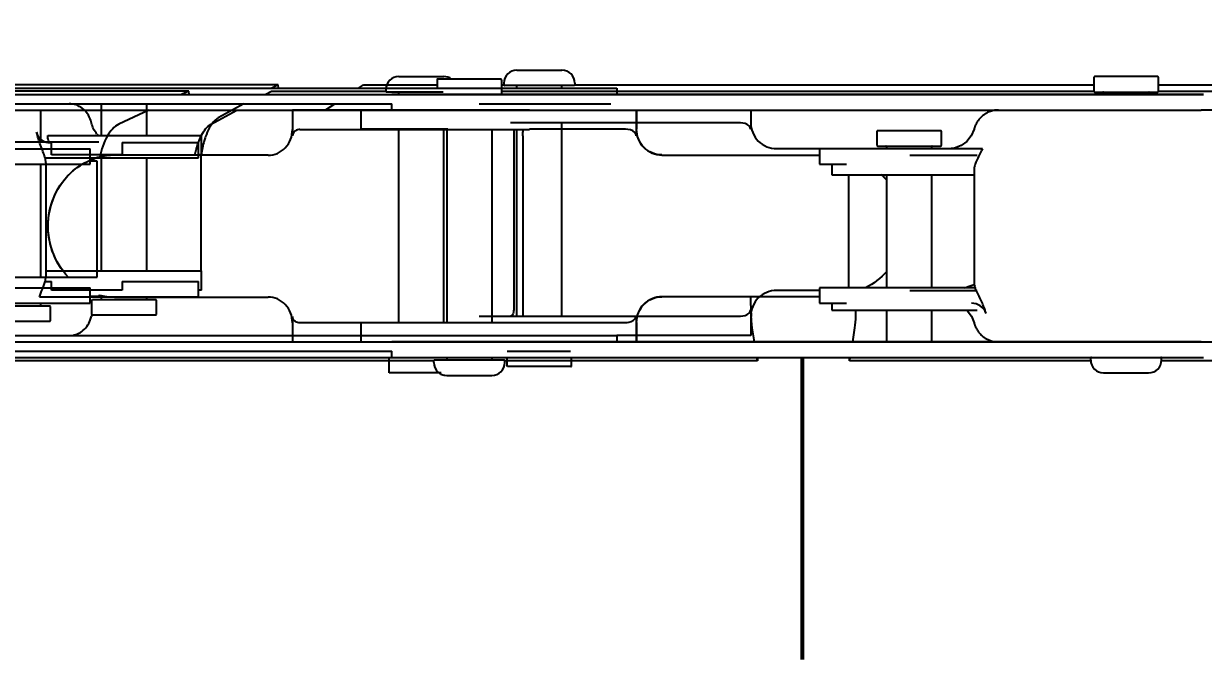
# Model space of a CAD drawing. Header units: millimetres. Extents: x 7589 to 12925, y 625 to 5429.
# Drawn here: x 8318.5 to 8410.1, y 3617.5 to 3666.8 of the extents above; entities that cross this region are included whole.
import ezdxf

# ---------------------------------------------------------------- set-up
doc = ezdxf.new("R2010")
doc.units = ezdxf.units.MM
doc.header["$LTSCALE"] = 307.34
doc.header["$PDMODE"] = 3
doc.header["$PDSIZE"] = 8
doc.layers.get('0').update_dxf_attribs({"linetype": 'CONTINUOUS'})
doc.layers.get('Defpoints').update_dxf_attribs({"linetype": 'CONTINUOUS'})
doc.styles.get("Standard").update_dxf_attribs({"font": 'calibri.ttf'})
doc.dimstyles.get("Standard").update_dxf_attribs({"dimtxt": 35, "dimasz": 35, "dimexe": 1.5, "dimexo": 1, "dimtad": 1, "dimdsep": 46, "dimtxsty": 'Standard', "dimblk": '_FILLED', "dimblk1": '_FILLED', "dimblk2": '_FILLED', "dimcen": 0.09, "dimazin": 2, "dimtol": 1, "dimtp": 0.01, "dimtm": 0.01, "dimtfac": 1, "dimtofl": 0, "dimtmove": 0, "dimatfit": 3, "dimldrblk": '_FILLED', "dimfxl": 1, "dimtolj": 1, "dimarcsym": 0})

# ---------------------------------------------------------------- blocks, each defined once
blk = doc.blocks.new('_FILLED')
at = {"color": 0, "linetype": 'ByBlock'}
blk.add_solid([(0, 0), (-1, 0.2143), (-1, -0.2143)], dxfattribs=at)
blk = doc.blocks.new('*D70')
at = {"color": 0, "lineweight": -2}
for p, q in [((8378.054, 4630.804), (7730.109, 4630.804)), ((7731.609, 4595.804), (7731.609, 3516.003)), ((7731.609, 2399.252), (7731.609, 3479.053)), ((7931.891, 2364.252), (7730.109, 2364.252))]:
    blk.add_line(p, q, dxfattribs=at)
at = {"layer": 'Defpoints', "color": 0}
for p in [(8379.054, 4630.804), (7731.609, 2364.252), (7932.891, 2364.252)]:
    blk.add_point(p, dxfattribs=at)
at = {"color": 0, "linetype": 'ByBlock', "lineweight": -2, "xscale": 35, "yscale": 35, "zscale": 35}
for p, rotation in [((7731.609, 4630.804), 90), ((7731.609, 2364.252), 270)]:
    blk.add_blockref('_FILLED', p, dxfattribs=dict(at, rotation=rotation))
at = {"color": 0, "insert": (7731.609, 3497.528), "char_height": 35, "attachment_point": 5}
blk.add_mtext('\\A1;\\A1;C', dxfattribs=at)

msp = doc.modelspace()

# ---------------------------------------------------------------- linework, layer by layer
at = {"color": 0, "linetype": 'Continuous'}
for p, q in [((8356.80759, 3663.19049), (8360.30759, 3663.19049)), ((8338.26729, 3662.05821), (8314.088, 3662.05821)), ((8338.26729, 3662.05821), (8337.78232, 3661.79049)), ((8338.29077, 3661.79049), (8338.26729, 3662.05821)), ((8344.50794, 3661.79049), (8344.91389, 3662.05821)), ((8344.91389, 3662.05821), (8350.61356, 3662.05821)), ((8347.64218, 3662.69703), (8351.14218, 3662.69703)), ((8350.61356, 3662.44703), (8350.61356, 3661.79049)), ((8355.56368, 3662.49703), (8350.66344, 3662.49703)), ((8355.56368, 3662.49703), (8350.66344, 3662.49703)), ((8355.61356, 3662.44703), (8355.61356, 3661.79049)), ((8355.61356, 3662.44703), (8355.61356, 3661.34703)), ((8355.61356, 3662.05821), (8355.80759, 3662.05821)), ((8355.80759, 3662.19049), (8355.80759, 3662.04049)), ((8361.30759, 3662.19049), (8361.30759, 3662.04049)), ((8361.30759, 3662.05821), (8401.6096, 3662.05821)), ((8401.6096, 3662.64703), (8401.6096, 3661.54703)), ((8401.6096, 3662.64703), (8401.6096, 3661.54703)), ((8406.5528, 3662.69703), (8401.65948, 3662.69703)), ((8406.5528, 3662.69703), (8401.65948, 3662.69703)), ((8406.55972, 3662.69703), (8406.5528, 3662.69703)), ((8406.55972, 3662.69703), (8406.5528, 3662.69703)), ((8406.6096, 3662.64703), (8406.6096, 3661.54703)), ((8406.6096, 3662.64703), (8406.6096, 3661.54703)), ((8406.6096, 3662.05821), (8481.39753, 3662.05821)), ((8297.75198, 3661.29703), (8410.1096, 3661.29703)), ((8305.338, 3661.79049), (8364.55759, 3661.79049)), ((8331.33751, 3661.56476), (8306.50198, 3661.56476)), ((8331.33751, 3661.56476), (8330.77013, 3661.29703)), ((8331.36497, 3661.29703), (8331.33751, 3661.56476)), ((8337.27809, 3661.29703), (8337.76899, 3661.56476)), ((8337.76899, 3661.56476), (8346.69218, 3661.56476)), ((8346.64218, 3661.69703), (8346.64218, 3661.54703)), ((8346.64218, 3661.54703), (8346.65682, 3661.51168)), ((8346.65682, 3661.51168), (8346.69218, 3661.49703)), ((8351.0765, 3661.49703), (8346.69218, 3661.49703)), ((8410.1096, 3661.29703), (8347.11356, 3661.29703)), ((8347.62753, 3661.48239), (8347.59218, 3661.49703)), ((8347.64218, 3661.44703), (8347.62753, 3661.48239)), ((8347.64218, 3661.29703), (8347.64218, 3661.44703)), ((8355.61356, 3661.56476), (8401.6096, 3661.56476)), ((8355.80759, 3662.04049), (8355.82223, 3662.00513)), ((8355.82223, 3662.00513), (8355.85759, 3661.99049)), ((8361.25759, 3661.99049), (8355.85759, 3661.99049)), ((8356.79294, 3661.97584), (8356.75759, 3661.99049)), ((8356.80759, 3661.94049), (8356.79294, 3661.97584)), ((8356.80759, 3661.79049), (8356.80759, 3661.94049)), ((8360.30759, 3661.94049), (8360.32223, 3661.97584)), ((8360.30759, 3661.79049), (8360.30759, 3661.94049)), ((8360.32223, 3661.97584), (8360.35759, 3661.99049)), ((8361.29294, 3662.00513), (8361.25759, 3661.99049)), ((8361.30759, 3662.04049), (8361.29294, 3662.00513)), ((8364.55759, 3661.79049), (8364.55759, 3661.29703)), ((8401.65948, 3661.49703), (8406.55246, 3661.49703)), ((8401.65948, 3661.49703), (8406.55246, 3661.49703)), ((8402.3596, 3661.44703), (8402.3596, 3661.29703)), ((8402.3596, 3661.44703), (8402.3596, 3661.29703)), ((8405.8596, 3661.44703), (8405.8596, 3661.29703)), ((8405.8596, 3661.44703), (8405.8596, 3661.29703)), ((8406.55246, 3661.49703), (8406.55973, 3661.49703)), ((8406.55246, 3661.49703), (8406.55973, 3661.49703)), ((8406.55973, 3661.56476), (8481.39753, 3661.56476)), ((8258.49595, 3660.59049), (8347.11356, 3660.59049)), ((8324.56832, 3660.54049), (8324.55367, 3660.57584)), ((8324.56832, 3658.11484), (8324.56832, 3660.54049)), ((8328.06832, 3660.54049), (8328.08296, 3660.57584)), ((8328.06832, 3658.11484), (8328.06832, 3660.54049)), ((8335.60855, 3660.59049), (8333.62665, 3659.4964)), ((8341.92286, 3660.0856), (8342.68842, 3660.59049)), ((8347.11356, 3660.09703), (8347.11356, 3660.59049)), ((8353.88718, 3660.59049), (8364.11283, 3660.59049)), ((8255.72876, 3660.09703), (8409.93388, 3660.09703)), ((8319.84268, 3660.04703), (8319.85732, 3660.08239)), ((8319.84268, 3657.62139), (8319.84268, 3660.04703)), ((8328.22703, 3660.09703), (8325.90839, 3659.00295)), ((8333.07165, 3659.00295), (8335.07777, 3660.09703)), ((8339.38526, 3660.0856), (8339.38526, 3658.0856)), ((8353.88718, 3660.0856), (8339.38526, 3660.0856)), ((8339.38526, 3660.0856), (8339.38526, 3658.0856)), ((8344.72177, 3658.60847), (8344.72177, 3660.09703)), ((8347.11356, 3660.09703), (8409.93388, 3660.09703)), ((8351.36356, 3660.09703), (8351.36356, 3660.0856)), ((8357.78397, 3660.0856), (8352.452, 3660.0856)), ((8366.06913, 3660.10847), (8366.06913, 3658.10847)), ((8374.96541, 3660.09703), (8374.96541, 3658.60192)), ((8476.0687, 3660.09703), (8409.93388, 3660.09703)), ((8476.0687, 3660.09703), (8409.93388, 3660.09703)), ((8339.95918, 3658.5856), (8356.80759, 3658.5856)), ((8339.95918, 3658.5856), (8357.78397, 3658.5856)), ((8351.44456, 3658.60847), (8344.72177, 3658.60847)), ((8347.64218, 3643.60847), (8347.64218, 3658.5856)), ((8351.14218, 3643.60847), (8351.14218, 3658.5856)), ((8351.36356, 3658.5856), (8351.36356, 3643.5856)), ((8351.36356, 3658.5856), (8351.36356, 3643.60847)), ((8354.86356, 3658.5856), (8354.86356, 3644.10192)), ((8354.86356, 3658.5856), (8354.86356, 3643.60847)), ((8374.16321, 3659.10192), (8356.30759, 3659.10192)), ((8356.56415, 3658.60192), (8356.56415, 3644.60192)), ((8356.80759, 3644.10192), (8356.80759, 3658.5856)), ((8365.23391, 3658.60847), (8357.78397, 3658.60847)), ((8360.30759, 3644.10192), (8360.30759, 3659.10192)), ((8366.10172, 3659.10847), (8366.10172, 3658.60847)), ((8384.75498, 3658.44703), (8384.75498, 3657.34703)), ((8384.75498, 3658.44703), (8384.75498, 3657.34703)), ((8389.7051, 3658.49703), (8384.80486, 3658.49703)), ((8389.7051, 3658.49703), (8384.80486, 3658.49703)), ((8389.75498, 3658.44703), (8389.75498, 3657.34703)), ((8389.75498, 3658.44703), (8389.75498, 3657.34703)), ((8312.10789, 3657.62139), (8324.3437, 3657.62139)), ((8320.38225, 3658.11484), (8332.31832, 3658.11484)), ((8320.40715, 3657.59049), (8320.66807, 3657.59049)), ((8320.66807, 3656.61484), (8320.66807, 3657.59049)), ((8326.17464, 3657.59049), (8326.17464, 3656.61484)), ((8326.17464, 3657.59049), (8332.08138, 3657.59049)), ((8332.08138, 3656.39049), (8332.08138, 3657.59049)), ((8332.31832, 3656.61484), (8332.31832, 3658.11484)), ((8357.26876, 3658.0856), (8357.26876, 3644.0856)), ((8317.49922, 3657.09703), (8323.68635, 3657.09703)), ((8326.17464, 3656.61484), (8320.66807, 3656.61484)), ((8323.6867, 3655.89703), (8323.68635, 3657.09703)), ((8337.4999, 3656.5856), (8325.5769, 3656.5856)), ((8332.31832, 3656.61484), (8332.08138, 3656.61484)), ((8337.4999, 3656.5856), (8332.08138, 3656.5856)), ((8332.29673, 3647.61484), (8332.29673, 3656.61484)), ((8368.06522, 3656.60847), (8380.31024, 3656.60847)), ((8376.97106, 3657.10192), (8380.31024, 3657.10192)), ((8380.31024, 3657.09703), (8380.31024, 3655.89703)), ((8392.95212, 3657.09703), (8380.31024, 3657.09703)), ((8380.31024, 3657.09703), (8380.31024, 3655.89703)), ((8392.95212, 3657.09703), (8380.31024, 3657.09703)), ((8384.80486, 3657.29703), (8389.70332, 3657.29703)), ((8384.80486, 3657.29703), (8389.70332, 3657.29703)), ((8385.50498, 3657.24703), (8385.50498, 3657.09703)), ((8385.50498, 3657.24703), (8385.50498, 3657.09703)), ((8392.53444, 3656.57267), (8387.31942, 3656.57267)), ((8392.53444, 3656.57267), (8387.31942, 3656.57267)), ((8389.00498, 3657.24703), (8389.00498, 3657.09703)), ((8389.00498, 3657.24703), (8389.00498, 3657.09703)), ((8389.70332, 3657.29703), (8389.7051, 3657.29703)), ((8389.70332, 3657.29703), (8389.7051, 3657.29703)), ((8311.85471, 3655.89703), (8323.6867, 3655.89703)), ((8319.84268, 3647.12139), (8319.84268, 3655.89703)), ((8320.18044, 3656.39049), (8332.08138, 3656.39049)), ((8320.24096, 3656.00158), (8320.24096, 3647.1794)), ((8324.2354, 3656.12139), (8323.68635, 3656.12139)), ((8324.2354, 3647.12139), (8324.2354, 3656.12139)), ((8324.56832, 3647.61484), (8324.56832, 3656.39049)), ((8328.06832, 3647.61484), (8328.06832, 3656.39049)), ((8380.31024, 3655.89703), (8382.39892, 3655.89703)), ((8380.31024, 3655.89703), (8382.39892, 3655.89703)), ((8381.25498, 3655.89703), (8381.25498, 3655.07267)), ((8381.25498, 3655.89703), (8381.25498, 3655.07267)), ((8381.25498, 3655.07267), (8392.31603, 3655.07267)), ((8381.25498, 3655.07267), (8392.31603, 3655.07267)), ((8382.57621, 3646.29703), (8382.57621, 3655.07267)), ((8382.57621, 3646.29703), (8382.57621, 3655.07267)), ((8385.50498, 3655.07267), (8385.50498, 3646.29703)), ((8385.50498, 3655.07267), (8385.50498, 3646.29703)), ((8389.00498, 3655.07267), (8389.00498, 3646.29703)), ((8389.00498, 3655.07267), (8389.00498, 3646.29703)), ((8392.31603, 3655.50823), (8392.316, 3646.68594)), ((8392.31603, 3655.50823), (8392.316, 3646.68594)), ((8320.24096, 3647.61484), (8332.31832, 3647.61484)), ((8332.31832, 3646.11484), (8332.31832, 3647.61484)), ((8311.91074, 3647.12139), (8324.2354, 3647.12139)), ((8320.18044, 3646.79049), (8320.66807, 3646.79049)), ((8320.66807, 3646.11484), (8320.66807, 3646.79049)), ((8326.17464, 3646.79049), (8326.17464, 3646.11484)), ((8326.17464, 3646.79049), (8332.08138, 3646.79049)), ((8332.08138, 3645.59049), (8332.08138, 3646.79049)), ((8317.49922, 3646.29703), (8323.68635, 3646.29703)), ((8319.74612, 3645.59049), (8332.08138, 3645.59049)), ((8326.17464, 3646.11484), (8320.66807, 3646.11484)), ((8323.6867, 3645.09703), (8323.68635, 3646.29703)), ((8324.3437, 3645.62139), (8323.68635, 3645.62139)), ((8324.56832, 3645.44049), (8324.56832, 3645.59049)), ((8325.5769, 3645.5856), (8337.4999, 3645.5856)), ((8328.06832, 3645.44049), (8328.06832, 3645.59049)), ((8332.31832, 3646.11484), (8332.08138, 3646.11484)), ((8332.08138, 3645.5856), (8337.4999, 3645.5856)), ((8380.31024, 3645.60847), (8368.06522, 3645.60847)), ((8380.31024, 3646.10192), (8376.97106, 3646.10192)), ((8380.31024, 3646.29703), (8380.31024, 3645.09703)), ((8392.39336, 3646.29703), (8380.31024, 3646.29703)), ((8380.31024, 3646.29703), (8380.31024, 3645.09703)), ((8392.39336, 3646.29703), (8380.31024, 3646.29703)), ((8392.53444, 3646.07267), (8387.31942, 3646.07267)), ((8392.53444, 3646.07267), (8387.31942, 3646.07267)), ((8311.4533, 3645.09703), (8323.6867, 3645.09703)), ((8315.64268, 3644.89703), (8320.54268, 3644.89703)), ((8319.84268, 3644.94703), (8319.84268, 3645.09703)), ((8319.84268, 3644.94703), (8319.85732, 3644.91168)), ((8319.85732, 3644.91168), (8319.89268, 3644.89703)), ((8320.57803, 3644.88239), (8320.54268, 3644.89703)), ((8320.59268, 3644.84703), (8320.57803, 3644.88239)), ((8320.59268, 3643.74703), (8320.59268, 3644.84703)), ((8323.81832, 3645.34049), (8323.83296, 3645.37584)), ((8323.81832, 3644.24049), (8323.81832, 3645.34049)), ((8323.83296, 3645.37584), (8323.86832, 3645.39049)), ((8323.86832, 3645.39049), (8328.76832, 3645.39049)), ((8324.55367, 3645.40513), (8324.51832, 3645.39049)), ((8324.56832, 3645.44049), (8324.55367, 3645.40513)), ((8328.06832, 3645.44049), (8328.08296, 3645.40513)), ((8328.08296, 3645.40513), (8328.11832, 3645.39049)), ((8328.80367, 3645.37584), (8328.76832, 3645.39049)), ((8328.81832, 3645.34049), (8328.80367, 3645.37584)), ((8328.81832, 3644.24049), (8328.81832, 3645.34049)), ((8380.31024, 3645.09703), (8382.39892, 3645.09703)), ((8380.31024, 3645.09703), (8382.39892, 3645.09703)), ((8381.25498, 3645.09703), (8381.25498, 3644.57267)), ((8381.25498, 3645.09703), (8381.25498, 3644.57267)), ((8320.57803, 3643.71168), (8320.59268, 3643.74703)), ((8323.69064, 3643.79049), (8323.68085, 3643.79049)), ((8323.83296, 3644.20513), (8323.81832, 3644.24049)), ((8323.86832, 3644.19049), (8323.83296, 3644.20513)), ((8328.76832, 3644.19049), (8323.86832, 3644.19049)), ((8328.76832, 3644.19049), (8328.80367, 3644.20513)), ((8328.80367, 3644.20513), (8328.81832, 3644.24049)), ((8339.38526, 3644.0856), (8339.38526, 3642.59049)), ((8339.38526, 3644.0856), (8339.38526, 3642.09703)), ((8353.88718, 3644.10192), (8374.16321, 3644.10192)), ((8366.06913, 3644.10847), (8366.06913, 3642.10847)), ((8374.96541, 3644.60192), (8374.96541, 3642.60192)), ((8375.00055, 3644.32149), (8374.99968, 3644.34509)), ((8381.25498, 3644.57267), (8392.53444, 3644.57267)), ((8381.25498, 3644.57267), (8392.53444, 3644.57267)), ((8385.50498, 3644.57267), (8385.50498, 3642.14703)), ((8385.50498, 3644.57267), (8385.50498, 3642.14703)), ((8389.00498, 3644.57267), (8389.00498, 3642.14703)), ((8389.00498, 3644.57267), (8389.00498, 3642.14703)), ((8320.54268, 3643.69703), (8315.64268, 3643.69703)), ((8320.54268, 3643.69703), (8320.57803, 3643.71168)), ((8353.88718, 3643.5856), (8339.95917, 3643.5856)), ((8344.72177, 3643.5856), (8339.95917, 3643.5856)), ((8344.72177, 3642.10847), (8344.72177, 3643.60847)), ((8344.72177, 3643.60847), (8365.23391, 3643.60847)), ((8357.78397, 3643.5856), (8349.44032, 3643.5856)), ((8366.10172, 3643.60847), (8366.10172, 3643.10847)), ((8375.24918, 3642.09703), (8375.07561, 3643.19118)), ((8375.24918, 3642.09703), (8375.07561, 3643.19118)), ((8383.03133, 3643.19112), (8382.85779, 3642.09703)), ((8383.03133, 3643.19112), (8382.85779, 3642.09703)), ((8255.72876, 3642.09703), (8409.9338, 3642.09703)), ((8258.49595, 3642.59049), (8364.55759, 3642.59049)), ((8409.9338, 3642.09703), (8347.11356, 3642.09703)), ((8366.06913, 3642.10847), (8357.78397, 3642.10847)), ((8374.96541, 3642.60192), (8364.55759, 3642.60192)), ((8364.55759, 3642.59049), (8364.55759, 3642.09703)), ((8409.9338, 3642.09703), (8476.06874, 3642.09703)), ((8409.9338, 3642.09703), (8476.06874, 3642.09703)), ((8305.338, 3641.39049), (8347.11356, 3641.39049)), ((8347.11356, 3640.89703), (8347.11356, 3641.39049)), ((8356.05759, 3641.39049), (8360.97626, 3641.39049)), ((8297.75198, 3640.89703), (8410.1096, 3640.89703)), ((8346.89218, 3640.62935), (8306.25198, 3640.62935)), ((8350.41344, 3640.62935), (8313.838, 3640.62935)), ((8346.89218, 3640.84703), (8346.90682, 3640.88239)), ((8346.89218, 3639.74703), (8346.89218, 3640.84703)), ((8347.11356, 3640.89703), (8410.1096, 3640.89703)), ((8350.36356, 3640.49703), (8350.36356, 3640.64703)), ((8350.43751, 3640.69703), (8350.41344, 3640.69703)), ((8350.43751, 3640.69703), (8350.41344, 3640.69703)), ((8355.81368, 3640.69703), (8350.41576, 3640.69703)), ((8355.81368, 3640.69703), (8350.41852, 3640.69703)), ((8351.36356, 3640.89703), (8351.36356, 3640.74703)), ((8354.86356, 3640.89703), (8354.86356, 3640.74703)), ((8354.86356, 3640.89703), (8354.86356, 3640.74703)), ((8355.86356, 3640.49703), (8355.86356, 3640.64703)), ((8355.86356, 3640.49703), (8355.86356, 3640.64703)), ((8356.05759, 3640.62935), (8355.86356, 3640.62935)), ((8375.482, 3640.62935), (8355.86356, 3640.62935)), ((8356.05759, 3640.24049), (8356.05759, 3640.89703)), ((8356.07223, 3640.20513), (8356.05759, 3640.24049)), ((8356.10759, 3640.19049), (8356.07223, 3640.20513)), ((8361.00759, 3640.19049), (8356.10759, 3640.19049)), ((8361.00759, 3640.19049), (8361.04294, 3640.20513)), ((8361.04294, 3640.20513), (8361.05759, 3640.24049)), ((8361.05759, 3640.24049), (8361.05759, 3640.89703)), ((8375.482, 3640.62935), (8361.05759, 3640.62935)), ((8375.48201, 3640.62931), (8375.43954, 3640.89703)), ((8375.48201, 3640.62931), (8375.43954, 3640.89703)), ((8375.48406, 3640.89703), (8375.48201, 3640.62931)), ((8375.48406, 3640.89703), (8375.48201, 3640.62931)), ((8378.87922, 3640.89703), (8378.87922, 3617.46186)), ((8379.05376, 3617.46186), (8379.05376, 3640.89703)), ((8382.62499, 3640.62931), (8382.62294, 3640.89703)), ((8382.62499, 3640.62931), (8382.62294, 3640.89703)), ((8382.66746, 3640.89703), (8382.62499, 3640.62931)), ((8382.66746, 3640.89703), (8382.62499, 3640.62931)), ((8401.3596, 3640.62935), (8382.625, 3640.62935)), ((8401.3596, 3640.62935), (8382.625, 3640.62935)), ((8401.3596, 3640.69703), (8401.3596, 3640.84703)), ((8401.3596, 3640.69703), (8401.3596, 3640.84703)), ((8406.8596, 3640.69703), (8406.8596, 3640.84703)), ((8406.8596, 3640.69703), (8406.8596, 3640.84703)), ((8481.39771, 3640.62935), (8406.8596, 3640.62935)), ((8481.39771, 3640.62935), (8406.8596, 3640.62935)), ((8346.90682, 3639.71168), (8346.89218, 3639.74703)), ((8346.94218, 3639.69703), (8346.90682, 3639.71168)), ((8350.92054, 3639.69703), (8346.94218, 3639.69703)), ((8351.36356, 3639.49703), (8354.86355, 3639.49703)), ((8351.36356, 3639.49703), (8354.86355, 3639.49703)), ((8402.35961, 3639.69703), (8405.8596, 3639.69703)), ((8402.35961, 3639.69703), (8405.8596, 3639.69703))]:
    msp.add_line(p, q, dxfattribs=at)
for points in [[(8394.20965, 3660.097), (8394.13818, 3660.09534), (8394.06728, 3660.09115), (8393.99696, 3660.08446), (8393.92725, 3660.07533), (8393.85826, 3660.06378), (8393.79009, 3660.04989), (8393.72297, 3660.03376), (8393.6571, 3660.01551), (8393.59266, 3659.99526), (8393.52974, 3659.97311), (8393.46839, 3659.94917), (8393.4086, 3659.92351), (8393.35037, 3659.89624), (8393.29369, 3659.86741), (8393.23855, 3659.8371), (8393.18506, 3659.80547), (8393.13324, 3659.77261), (8393.08307, 3659.73858), (8393.03456, 3659.70346), (8392.98776, 3659.66735), (8392.94272, 3659.63037), (8392.89944, 3659.59266), (8392.85789, 3659.55429), (8392.81788, 3659.5152), (8392.77942, 3659.47544), (8392.74253, 3659.43513), (8392.70723, 3659.39435), (8392.67352, 3659.35318), (8392.64138, 3659.31171), (8392.61081, 3659.27002), (8392.58177, 3659.22817), (8392.5543, 3659.18632), (8392.52839, 3659.14462), (8392.50403, 3659.10321), (8392.4811, 3659.062), (8392.45945, 3659.02088), (8392.43918, 3658.98008), (8392.42028, 3658.93976), (8392.40265, 3658.89983), (8392.38621, 3658.86028), (8392.37091, 3658.82109), (8392.35668, 3658.78221), (8392.34347, 3658.74366), (8392.33132, 3658.7057), (8392.32045, 3658.66927), (8392.31062, 3658.63394), (8392.30374, 3658.60758)], [(8394.20965, 3660.097), (8394.13818, 3660.09534), (8394.06728, 3660.09115), (8393.99696, 3660.08446), (8393.92725, 3660.07533), (8393.85826, 3660.06378), (8393.79009, 3660.04989), (8393.72297, 3660.03376), (8393.6571, 3660.01551), (8393.59266, 3659.99526), (8393.52974, 3659.97311), (8393.46839, 3659.94917), (8393.4086, 3659.92351), (8393.35037, 3659.89624), (8393.29369, 3659.86741), (8393.23855, 3659.8371), (8393.18506, 3659.80547), (8393.13324, 3659.77261), (8393.08307, 3659.73858), (8393.03456, 3659.70346), (8392.98776, 3659.66735), (8392.94272, 3659.63037), (8392.89944, 3659.59266), (8392.85789, 3659.55429), (8392.81788, 3659.5152), (8392.77942, 3659.47544), (8392.74253, 3659.43513), (8392.70723, 3659.39435), (8392.67352, 3659.35318), (8392.64138, 3659.31171), (8392.61081, 3659.27002), (8392.58177, 3659.22817), (8392.5543, 3659.18632), (8392.52839, 3659.14462), (8392.50403, 3659.10321), (8392.4811, 3659.062), (8392.45945, 3659.02088), (8392.43918, 3658.98008), (8392.42028, 3658.93976), (8392.40265, 3658.89983), (8392.38621, 3658.86028), (8392.37091, 3658.82109), (8392.35668, 3658.78221), (8392.34347, 3658.74366), (8392.33132, 3658.7057), (8392.32045, 3658.66927), (8392.31062, 3658.63394), (8392.30374, 3658.60758)], [(8392.30368, 3658.60737), (8392.0914, 3658.08994), (8391.75191, 3657.65924), (8391.30937, 3657.33709), (8390.79105, 3657.14465), (8390.53015, 3657.11612)], [(8392.30368, 3658.60737), (8392.0914, 3658.08994), (8391.75191, 3657.65924), (8391.30937, 3657.33709), (8390.79105, 3657.14465), (8390.53015, 3657.11612)], [(8391.69844, 3644.57267), (8391.75716, 3644.52976), (8392.09545, 3644.09716), (8392.30371, 3643.58658)], [(8391.69844, 3644.57267), (8391.75716, 3644.52976), (8392.09545, 3644.09716), (8392.30371, 3643.58658)], [(8392.30373, 3643.5865), (8392.31088, 3643.55914), (8392.32093, 3643.52312), (8392.33202, 3643.48611), (8392.34445, 3643.44746), (8392.35798, 3643.4082), (8392.37259, 3643.36856), (8392.38832, 3643.32857), (8392.40525, 3643.2882), (8392.42342, 3643.24744), (8392.44293, 3643.20625), (8392.46389, 3643.16457), (8392.48625, 3643.12261), (8392.50997, 3643.08055), (8392.53523, 3643.03821), (8392.56211, 3642.9956), (8392.59064, 3642.95287), (8392.62078, 3642.91019), (8392.65253, 3642.86771), (8392.68592, 3642.82548), (8392.72096, 3642.7836), (8392.75765, 3642.74215), (8392.79599, 3642.70122), (8392.83597, 3642.66093), (8392.87753, 3642.62137), (8392.92079, 3642.58252), (8392.96589, 3642.54439), (8393.01283, 3642.50709), (8393.06158, 3642.47077), (8393.11208, 3642.43553), (8393.16429, 3642.4015), (8393.21824, 3642.36871), (8393.27393, 3642.33726), (8393.33127, 3642.30729), (8393.39019, 3642.27893), (8393.45075, 3642.25222), (8393.51293, 3642.22728), (8393.57675, 3642.20418), (8393.64218, 3642.18303), (8393.70912, 3642.16394), (8393.7774, 3642.14704), (8393.84682, 3642.13244), (8393.91713, 3642.12028), (8393.9882, 3642.11061), (8394.05992, 3642.1035), (8394.13225, 3642.09898), (8394.20516, 3642.09709)], [(8392.30373, 3643.5865), (8392.31088, 3643.55914), (8392.32093, 3643.52312), (8392.33202, 3643.48611), (8392.34445, 3643.44746), (8392.35798, 3643.4082), (8392.37259, 3643.36856), (8392.38832, 3643.32857), (8392.40525, 3643.2882), (8392.42342, 3643.24744), (8392.44293, 3643.20625), (8392.46389, 3643.16457), (8392.48625, 3643.12261), (8392.50997, 3643.08055), (8392.53523, 3643.03821), (8392.56211, 3642.9956), (8392.59064, 3642.95287), (8392.62078, 3642.91019), (8392.65253, 3642.86771), (8392.68592, 3642.82548), (8392.72096, 3642.7836), (8392.75765, 3642.74215), (8392.79599, 3642.70122), (8392.83597, 3642.66093), (8392.87753, 3642.62137), (8392.92079, 3642.58252), (8392.96589, 3642.54439), (8393.01283, 3642.50709), (8393.06158, 3642.47077), (8393.11208, 3642.43553), (8393.16429, 3642.4015), (8393.21824, 3642.36871), (8393.27393, 3642.33726), (8393.33127, 3642.30729), (8393.39019, 3642.27893), (8393.45075, 3642.25222), (8393.51293, 3642.22728), (8393.57675, 3642.20418), (8393.64218, 3642.18303), (8393.70912, 3642.16394), (8393.7774, 3642.14704), (8393.84682, 3642.13244), (8393.91713, 3642.12028), (8393.9882, 3642.11061), (8394.05992, 3642.1035), (8394.13225, 3642.09898), (8394.20516, 3642.09709)]]:
    msp.add_lwpolyline(points, dxfattribs=at)
for centre, radius, start, end in [((8356.80759, 3662.19049), 1, 90, 180), ((8360.30759, 3662.19049), 1, 0, 90), ((8347.64218, 3661.69703), 1, 90, 180), ((8350.66356, 3662.44703), 0.05, 90.1372576, 180), ((8351.14218, 3661.69703), 1, 53.7679987, 90), ((8355.56356, 3662.44703), 0.05, 0, 89.8630957), ((8355.56356, 3662.44703), 0.05, 0, 89.8630957), ((8401.6596, 3662.64703), 0.05, 90.1372576, 180), ((8401.6596, 3662.64703), 0.05, 90.1372576, 180), ((8406.5596, 3662.64703), 0.05, 0, 89.8630957), ((8406.5596, 3662.64703), 0.05, 0, 89.8630957), ((8355.56356, 3661.34703), 0.05, 270.1428953, 0), ((8401.6596, 3661.54703), 0.05, 180, 269.8627424), ((8401.6596, 3661.54703), 0.05, 180, 269.8627424), ((8402.3096, 3661.44703), 0.05, 0, 89.8915603), ((8402.3096, 3661.44703), 0.05, 0, 89.8915603), ((8405.9096, 3661.44703), 0.05, 90.1086982, 180), ((8405.9096, 3661.44703), 0.05, 90.1086982, 180), ((8406.5596, 3661.54703), 0.05, 270.1428953, 0), ((8406.5596, 3661.54703), 0.05, 270.1428953, 0), ((8384.80498, 3658.44703), 0.05, 90.1407549, 180), ((8384.80498, 3658.44703), 0.05, 90.1407549, 180), ((8389.70498, 3658.44703), 0.05, 0, 89.8592516), ((8389.70498, 3658.44703), 0.05, 0, 89.8592516), ((8325.67509, 3659.46505), 1.91462, 219.9914953, 224.8464963), ((8325.57954, 3651.68279), 4.90281, 90.0308367, 104.6538399), ((8384.80498, 3657.34703), 0.05, 180, 269.8592451), ((8384.80498, 3657.34703), 0.05, 180, 269.8592451), ((8385.45498, 3657.24703), 0.05, 0, 89.8903399), ((8385.45498, 3657.24703), 0.05, 0, 89.8903399), ((8389.05498, 3657.24703), 0.05, 90.1099186, 180), ((8389.05498, 3657.24703), 0.05, 90.1099186, 180), ((8389.70498, 3657.34703), 0.05, 270.1393683, 0), ((8389.70498, 3657.34703), 0.05, 270.1393683, 0), ((8325.65496, 3651.52169), 5.08126, 123.1434267, 124.1368247), ((8325.6419, 3651.54167), 5.0574, 122.3892791, 123.1432309), ((8325.63383, 3651.55439), 5.04233, 120.266483, 122.389293), ((8325.59193, 3651.64926), 4.93841, 107.8227458, 108.2643854), ((8325.5853, 3651.67094), 4.91573, 104.6839156, 106.8405606), ((8381.29272, 3650.83495), 5.70609, 41.9673712, 48.1158313), ((8389.98866, 3652.13619), 6.03245, 286.5849747, 292.4934832), ((8390.00009, 3652.1071), 6.0012, 292.4988732, 292.9018401), ((8325.58202, 3650.48665), 4.90172, 255.3122932, 255.7891343), ((8325.57912, 3650.48514), 4.89954, 255.8175661, 269.973959), ((8389.98414, 3652.15083), 6.04777, 284.8666106, 286.5863358), ((8396.13888, 3647.69853), 4.00062, 203.1279529, 203.9854082), ((8396.13888, 3647.69853), 4.00062, 203.1279529, 203.9854082), ((8322.24867, 3644.45106), 1.57718, 335.2389788, 346.7841003), ((8326.03481, 3643.56341), 2.31162, 163.7657809, 166.8200125), ((8411.40173, 3645.67592), 36.42637, 182.1309046, 182.5190997), ((8385.45498, 3642.14703), 0.05, 270.1096601, 0), ((8385.45498, 3642.14703), 0.05, 270.1096601, 0), ((8389.05498, 3642.14703), 0.05, 180, 269.8900813), ((8389.05498, 3642.14703), 0.05, 180, 269.8900813), ((8350.41356, 3640.64703), 0.05, 90.1330485, 180), ((8351.36356, 3640.49703), 1, 180, 270), ((8351.31356, 3640.74703), 0.05, 270.1084397, 0), ((8354.91356, 3640.74703), 0.05, 180, 269.8913017), ((8354.91356, 3640.74703), 0.05, 180, 269.8913017), ((8354.86356, 3640.49703), 1, 270, 0), ((8354.86356, 3640.49703), 1, 270, 0), ((8355.81356, 3640.64703), 0.05, 0, 89.8603355), ((8355.81356, 3640.64703), 0.05, 0, 89.8603355), ((8401.4096, 3640.84703), 0.05, 90.1330485, 180), ((8401.4096, 3640.84703), 0.05, 90.1330485, 180), ((8402.3596, 3640.69703), 1, 180, 270), ((8402.3596, 3640.69703), 1, 180, 270), ((8405.8596, 3640.69703), 1, 270, 0), ((8405.8596, 3640.69703), 1, 270, 0), ((8406.8096, 3640.84703), 0.05, 0, 89.8603355), ((8406.8096, 3640.84703), 0.05, 0, 89.8603355), ((8351.36356, 3640.49703), 1, 233.3892791, 270)]:
    msp.add_arc(centre, radius, start, end, dxfattribs=at)
for points, knots in [([(8323.72636, 3659.29187), (8323.60465, 3659.65537), (8323.17088, 3660.31646), (8322.41463, 3660.59049), (8322.05704, 3660.59049)], [0, 0, 0, 0, 0.51737708, 1, 1, 1, 1]), ([(8333.62665, 3659.4964), (8333.52445, 3659.43999), (8333.05475, 3659.05976), (8332.79857, 3658.48511), (8332.6409, 3658.03278)], [0, 0, 0, 0, 0.19593919, 1, 1, 1, 1]), ([(8366.08157, 3660.10581), (8366.09064, 3660.07519), (8366.08713, 3659.96769), (8366.10572, 3659.63773), (8366.10172, 3659.33565), (8366.10172, 3659.10847)], [0, 0, 0, 0, 0.0960003, 0.3169391, 1, 1, 1, 1]), ([(8325.90839, 3659.00295), (8325.52803, 3658.82347), (8324.85217, 3657.98316), (8324.54909, 3657.02374), (8324.42505, 3656.45249)], [0, 0, 0, 0, 0.41842808, 1, 1, 1, 1]), ([(8331.81732, 3656.60033), (8331.9271, 3657.13393), (8332.18177, 3658.01227), (8332.74203, 3658.82318), (8333.07165, 3659.00295)], [0, 0, 0, 0, 0.59200547, 1, 1, 1, 1]), ([(8337.4999, 3656.5856), (8337.7449, 3656.5856), (8338.2454, 3656.69221), (8338.87138, 3657.14091), (8339.28845, 3657.80456), (8339.38526, 3658.32564), (8339.38526, 3658.5856)], [0, 0, 0, 0, 0.2424385, 0.48958832, 0.74276627, 1, 1, 1, 1]), ([(8337.4999, 3656.5856), (8337.7449, 3656.5856), (8338.2454, 3656.69221), (8338.87138, 3657.14091), (8339.28845, 3657.80456), (8339.38526, 3658.32564), (8339.38526, 3658.5856)], [0, 0, 0, 0, 0.2424385, 0.48958832, 0.74276627, 1, 1, 1, 1]), ([(8339.9594, 3658.5856), (8339.83898, 3658.58553), (8339.6418, 3658.52978), (8339.43728, 3658.33334), (8339.38526, 3658.17266), (8339.38526, 3658.0856)], [0, 0, 0, 0, 0.43320757, 0.68680648, 1, 1, 1, 1]), ([(8339.9594, 3658.5856), (8339.83898, 3658.58553), (8339.6418, 3658.52978), (8339.43728, 3658.33334), (8339.38526, 3658.17266), (8339.38526, 3658.0856)], [0, 0, 0, 0, 0.43320757, 0.68680648, 1, 1, 1, 1]), ([(8357.26876, 3658.0856), (8357.26876, 3658.1505), (8357.27163, 3658.26715), (8357.28102, 3658.43104), (8357.29733, 3658.51642), (8357.3096, 3658.58552), (8357.32367, 3658.5856)], [0, 0, 0, 0, 0.38379701, 0.70510376, 0.91684881, 1, 1, 1, 1]), ([(8366.06913, 3658.10847), (8366.06913, 3658.20012), (8365.88339, 3658.53528), (8365.48861, 3658.60847), (8365.23391, 3658.60847)], [0, 0, 0, 0, 0.26461644, 1, 1, 1, 1]), ([(8366.06913, 3658.60847), (8366.06913, 3658.09796), (8366.49457, 3657.03569), (8367.55625, 3656.60847), (8368.06522, 3656.60847)], [0, 0, 0, 0, 0.50075565, 1, 1, 1, 1]), ([(8368.06593, 3656.60873), (8367.56192, 3656.61689), (8366.51815, 3657.05168), (8366.10172, 3658.10289), (8366.10172, 3658.60847)], [0, 0, 0, 0, 0.49926049, 1, 1, 1, 1]), ([(8374.96541, 3659.10192), (8374.96541, 3658.59102), (8375.39556, 3657.52699), (8376.46009, 3657.10192), (8376.97106, 3657.10192)], [0, 0, 0, 0, 0.49996723, 1, 1, 1, 1]), ([(8320.18044, 3656.39049), (8320.09028, 3656.72406), (8319.80542, 3657.36153), (8319.59993, 3658.02822), (8319.52578, 3658.37)], [0, 0, 0, 0, 0.49699731, 1, 1, 1, 1]), ([(8319.52578, 3658.37), (8319.57353, 3658.15022), (8319.7965, 3657.75787), (8320.21694, 3657.59195), (8320.40715, 3657.59049)], [0, 0, 0, 0, 0.5417793, 1, 1, 1, 1]), ([(8320.48276, 3657.65407), (8320.46761, 3657.67813), (8320.40617, 3657.82537), (8320.39175, 3657.98562), (8320.38139, 3658.11484)], [0, 0, 0, 0, 0.17985547, 1, 1, 1, 1]), ([(8332.6409, 3658.03278), (8332.60379, 3657.92629), (8332.45792, 3657.46551), (8332.35976, 3656.99039), (8332.30481, 3656.62413)], [0, 0, 0, 0, 0.23341923, 1, 1, 1, 1]), ([(8321.5744, 3647.60905), (8321.03871, 3648.31019), (8320.29759, 3650.02018), (8320.44433, 3652.76585), (8321.76376, 3655.1172), (8323.26, 3656.08005), (8324.04423, 3656.33887)], [0, 0, 0, 0, 0.25332439, 0.51259591, 0.76290675, 1, 1, 1, 1]), ([(8322.00706, 3647.10922), (8321.44445, 3647.68349), (8320.55851, 3649.13532), (8320.26475, 3651.65452), (8321.02089, 3654.05623), (8322.15375, 3655.28694), (8322.8035, 3655.72745)], [0, 0, 0, 0, 0.24752233, 0.50445469, 0.75830829, 1, 1, 1, 1]), ([(8339.38526, 3643.5856), (8339.38526, 3643.84556), (8339.28832, 3644.36661), (8338.87136, 3645.03029), (8338.24543, 3645.47913), (8337.7449, 3645.5856), (8337.4999, 3645.5856)], [0, 0, 0, 0, 0.25724069, 0.51041281, 0.75756831, 1, 1, 1, 1]), ([(8339.38526, 3643.5856), (8339.38526, 3643.84556), (8339.28832, 3644.36661), (8338.87136, 3645.03029), (8338.24543, 3645.47913), (8337.7449, 3645.5856), (8337.4999, 3645.5856)], [0, 0, 0, 0, 0.25724069, 0.51041281, 0.75756831, 1, 1, 1, 1]), ([(8368.06522, 3645.60847), (8367.55623, 3645.60847), (8366.49456, 3645.18124), (8366.06913, 3644.11897), (8366.06913, 3643.60847)], [0, 0, 0, 0, 0.49925498, 1, 1, 1, 1]), ([(8366.10172, 3643.60847), (8366.10172, 3644.11406), (8366.51816, 3645.16527), (8367.56192, 3645.60005), (8368.06593, 3645.60821)], [0, 0, 0, 0, 0.50075023, 1, 1, 1, 1]), ([(8376.97106, 3646.10192), (8376.46008, 3646.10192), (8375.39555, 3645.67685), (8374.96541, 3644.61282), (8374.96541, 3644.10192)], [0, 0, 0, 0, 0.50004341, 1, 1, 1, 1]), ([(8375.07561, 3643.19118), (8375.03097, 3643.47269), (8375.00454, 3644.27689), (8374.9763, 3645.07699), (8374.9671, 3645.59375)], [0, 0, 0, 0, 0.35545707, 1, 1, 1, 1]), ([(8393.23805, 3644.31748), (8393.15121, 3644.6247), (8392.91769, 3645.2214), (8392.61295, 3645.78163), (8392.48372, 3646.07226)], [0, 0, 0, 0, 0.50093173, 1, 1, 1, 1]), ([(8393.23805, 3644.31748), (8393.15121, 3644.6247), (8392.91769, 3645.2214), (8392.61295, 3645.78163), (8392.48372, 3646.07226)], [0, 0, 0, 0, 0.50093173, 1, 1, 1, 1]), ([(8393.23805, 3644.31748), (8393.17162, 3644.55247), (8392.83054, 3644.95883), (8392.3418, 3645.09702), (8392.10419, 3645.09703)], [0, 0, 0, 0, 0.5068331, 1, 1, 1, 1]), ([(8393.23805, 3644.31748), (8393.17162, 3644.55247), (8392.83054, 3644.95883), (8392.3418, 3645.09702), (8392.10419, 3645.09703)], [0, 0, 0, 0, 0.5068331, 1, 1, 1, 1]), ([(8322.05704, 3642.59049), (8322.39906, 3642.59049), (8323.12043, 3642.83913), (8323.55783, 3643.4501), (8323.69064, 3643.79049)], [0, 0, 0, 0, 0.48349238, 1, 1, 1, 1]), ([(8339.9594, 3643.5856), (8339.83898, 3643.58566), (8339.6418, 3643.64141), (8339.43728, 3643.83785), (8339.38526, 3643.99853), (8339.38526, 3644.0856)], [0, 0, 0, 0, 0.43320559, 0.68680291, 1, 1, 1, 1]), ([(8339.9594, 3643.5856), (8339.83898, 3643.58566), (8339.6418, 3643.64141), (8339.43728, 3643.83785), (8339.38526, 3643.99853), (8339.38526, 3644.0856)], [0, 0, 0, 0, 0.43320559, 0.68680291, 1, 1, 1, 1]), ([(8356.56415, 3644.60192), (8356.56415, 3644.53667), (8356.55144, 3644.36139), (8356.44881, 3644.10192), (8356.32303, 3644.10192)], [0, 0, 0, 0, 0.34157199, 1, 1, 1, 1]), ([(8365.23391, 3643.60847), (8365.31963, 3643.60847), (8365.63875, 3643.62924), (8366.06913, 3643.85861), (8366.06913, 3644.10847)], [0, 0, 0, 0, 0.25542114, 1, 1, 1, 1]), ([(8375.07561, 3643.19118), (8375.06824, 3643.23767), (8375.03507, 3643.53141), (8375.02152, 3643.82677), (8375.01056, 3644.07489)], [0, 0, 0, 0, 0.15934114, 1, 1, 1, 1]), ([(8383.11441, 3644.55218), (8383.10931, 3644.39475), (8383.08958, 3643.94098), (8383.07785, 3643.48453), (8383.03133, 3643.19112)], [0, 0, 0, 0, 0.34650481, 1, 1, 1, 1]), ([(8383.11441, 3644.55218), (8383.10931, 3644.39475), (8383.08958, 3643.94098), (8383.07785, 3643.48453), (8383.03133, 3643.19112)], [0, 0, 0, 0, 0.34650481, 1, 1, 1, 1]), ([(8366.10172, 3643.10847), (8366.10172, 3642.98068), (8366.1002, 3642.74564), (8366.09835, 3642.46546), (8366.09123, 3642.28942), (8366.09238, 3642.19085), (8366.08057, 3642.14848), (8366.08653, 3642.10847), (8366.07999, 3642.10847)], [0, 0, 0, 0, 0.38308775, 0.70727388, 0.8314233, 0.92358851, 0.98039011, 1, 1, 1, 1])]:
    msp.add_open_spline(points, degree=3, knots=knots, dxfattribs=at)
for points in [[(8323.78408, 3659.09049), (8323.76822, 3659.15807), (8323.75208, 3659.22673), (8323.72193, 3659.28926)], [(8324.20822, 3658.23458), (8324.00353, 3658.47848), (8323.85683, 3658.7805), (8323.78408, 3659.09049)], [(8374.84119, 3658.86883), (8374.67117, 3659.03676), (8374.40219, 3659.10192), (8374.16321, 3659.10192)], [(8374.96541, 3658.60192), (8374.96541, 3658.70006), (8374.91101, 3658.79987), (8374.84119, 3658.86883)], [(8320.57414, 3657.59049), (8320.53704, 3657.59132), (8320.50253, 3657.62267), (8320.48276, 3657.65407)], [(8392.9521, 3657.09703), (8392.77312, 3656.69373), (8392.5389, 3656.31358), (8392.39337, 3655.89703)], [(8392.9521, 3657.09703), (8392.77312, 3656.69373), (8392.5389, 3656.31358), (8392.39337, 3655.89703)], [(8320.24096, 3656.00158), (8320.24177, 3656.13277), (8320.21467, 3656.26383), (8320.18044, 3656.39049)], [(8392.39338, 3655.89703), (8392.34979, 3655.77229), (8392.316, 3655.64037), (8392.31603, 3655.50823)], [(8392.39338, 3655.89703), (8392.34979, 3655.77229), (8392.316, 3655.64037), (8392.31603, 3655.50823)], [(8385.53572, 3647.56664), (8385.07066, 3647.04932), (8384.5003, 3646.61304), (8383.88288, 3646.2926)], [(8319.74612, 3645.59049), (8319.88394, 3645.99293), (8320.06945, 3646.37983), (8320.18044, 3646.79049)], [(8320.18044, 3646.79049), (8320.21467, 3646.91714), (8320.24177, 3647.0482), (8320.24096, 3647.1794)], [(8392.316, 3646.68594), (8392.31598, 3646.55377), (8392.34977, 3646.42182), (8392.39336, 3646.29703)], [(8392.316, 3646.68594), (8392.31598, 3646.55377), (8392.34977, 3646.42182), (8392.39336, 3646.29703)], [(8392.45979, 3646.12714), (8392.43592, 3646.18306), (8392.41341, 3646.23963), (8392.39336, 3646.29703)], [(8392.45979, 3646.12714), (8392.43592, 3646.18306), (8392.41341, 3646.23963), (8392.39336, 3646.29703)], [(8374.16321, 3644.10192), (8374.40224, 3644.10192), (8374.67133, 3644.16709), (8374.84131, 3644.33513)], [(8374.84131, 3644.33513), (8374.91106, 3644.40409), (8374.96541, 3644.50384), (8374.96541, 3644.60192)]]:
    msp.add_open_spline(points, degree=3, dxfattribs=at)

# ---------------------------------------------------------------- dimensions: what is measured, and where the dimension line sits
at = {"color": 0}
dim = msp.add_linear_dim(base=(7731.60895, 2364.25215), p1=(8379.05376, 4630.80358), p2=(7932.89123, 2364.25215), angle=90, text='\\A1;C', dimstyle='Standard', override={"dimtad": 0, "dimtih": 1, "dimtoh": 1, "dimdec": 4, "dimzin": 0, "dimtxsty": 'Standard', "dimcen": 62.865, "dimadec": 0, "dimazin": 0, "dimtdec": 4, "dimtzin": 0}, dxfattribs=at)
dim.commit()
dim.dimension.update_dxf_attribs({"geometry": '*D70', "text_midpoint": (7731.60895, 3497.52786)})

doc.saveas('drawing.dxf')
